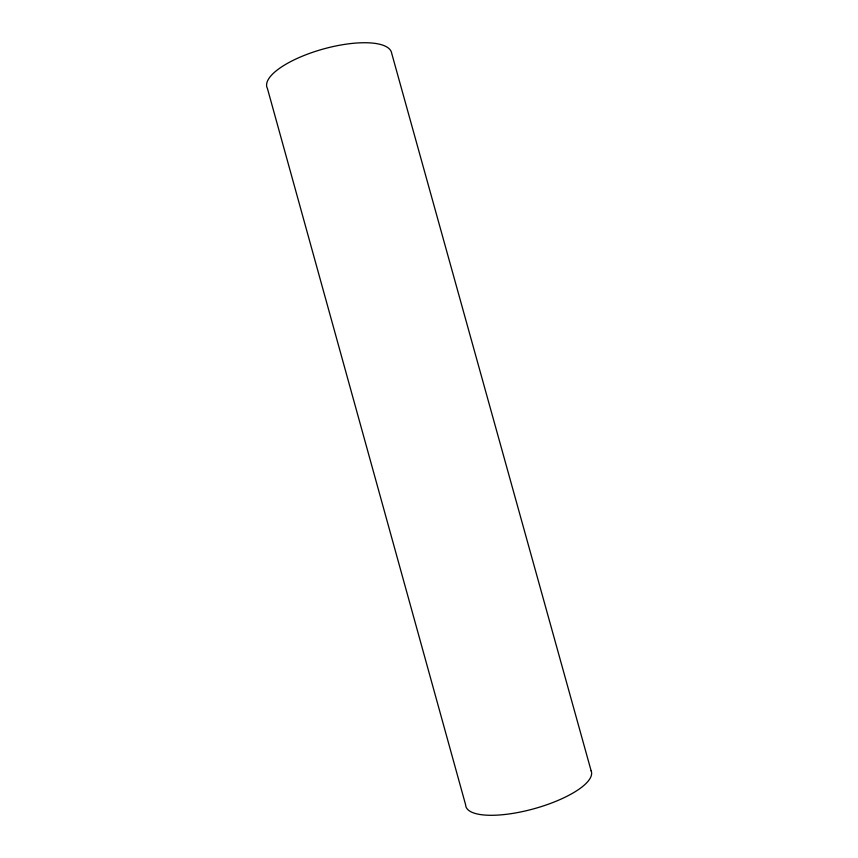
<?xml version="1.0" encoding="UTF-8"?>
<svg xmlns="http://www.w3.org/2000/svg" width="858" height="858" viewBox="0 0 858 858"><rect width="100%" height="100%" fill="white"/><g stroke="black" fill="none" stroke-linecap="round" stroke-linejoin="round"><path stroke-width="1.29" d="M591.13 770.806L391.688 53.293A64.682 21.579 -15.5 0 0 322.329 49.281A64.682 21.579 -15.5 0 0 267.439 88.535L465.637 804.868A65.122 20.495 -15.5 0 0 533.011 809.019A65.122 20.495 -15.5 0 0 591.13 770.806"/></g></svg>
